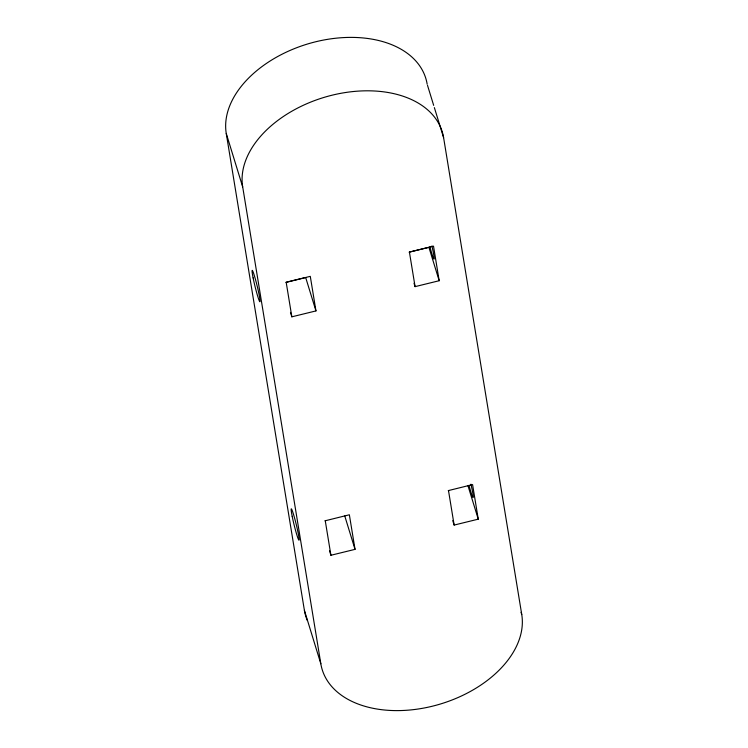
<?xml version="1.0" encoding="UTF-8"?>
<svg xmlns="http://www.w3.org/2000/svg" width="748" height="748" viewBox="0 0 748 748"><rect width="100%" height="100%" fill="white"/><g stroke="black" fill="none" stroke-linecap="round" stroke-linejoin="round"><path stroke-width="1.12" d="M285.96 282.37L305.68 277.536L315.955 310.916L291.842 316.825L290.476 312.374M409.184 252.169L428.913 247.336L439.179 280.724L415.075 286.634L414.046 283.296M325.034 520.814L349.363 514.783L355.029 549.359L330.915 555.268L329.55 550.818M448.258 490.613L472.586 484.592L478.253 519.168L454.148 525.068L452.774 520.617M427.51 85.347L433.672 105.375M434.354 107.6L443.601 137.651L521.749 614.529A103.673 67.6 -17.1 0 1 432.288 706.234A103.673 67.6 -17.1 0 1 320.827 663.766L304.399 610.349L226.251 133.471A103.673 67.6 -17.1 0 1 315.712 41.766A103.673 67.6 -17.1 0 1 427.173 84.234M521.066 612.303L521.749 614.529M467.986 485.779L478.253 519.168M344.763 515.98L355.029 549.359M226.251 133.471L242.689 186.888L320.836 663.766M439.179 280.724L433.513 246.148L409.408 252.057L415.075 286.634M448.482 490.501L454.148 525.068M315.955 310.916L310.289 276.349L286.175 282.248L291.842 316.825M325.249 520.692L330.915 555.268M242.679 186.888A103.673 67.6 -17.1 0 1 332.149 95.183A103.673 67.6 -17.1 0 1 443.601 137.651M307.353 620.55A103.673 67.6 -17.1 0 1 304.399 610.349M431.914 245.97A16.129 1.085 76.2 0 1 434.027 259.06A16.129 1.085 76.2 0 1 429.894 246.709M470.941 484.199A16.129 1.085 76.2 0 1 473.119 497.495A16.129 1.085 76.2 0 1 469.024 485.359M253.114 277.901A16.129 1.085 76.2 0 0 259.855 301.734A16.129 1.085 76.2 0 0 255.218 278.583A16.129 1.085 76.2 0 0 253.114 277.901M292.188 516.344A16.129 1.085 76.2 0 0 298.929 540.178A16.129 1.085 76.2 0 0 294.291 517.027A16.129 1.085 76.2 0 0 292.188 516.344"/></g></svg>
